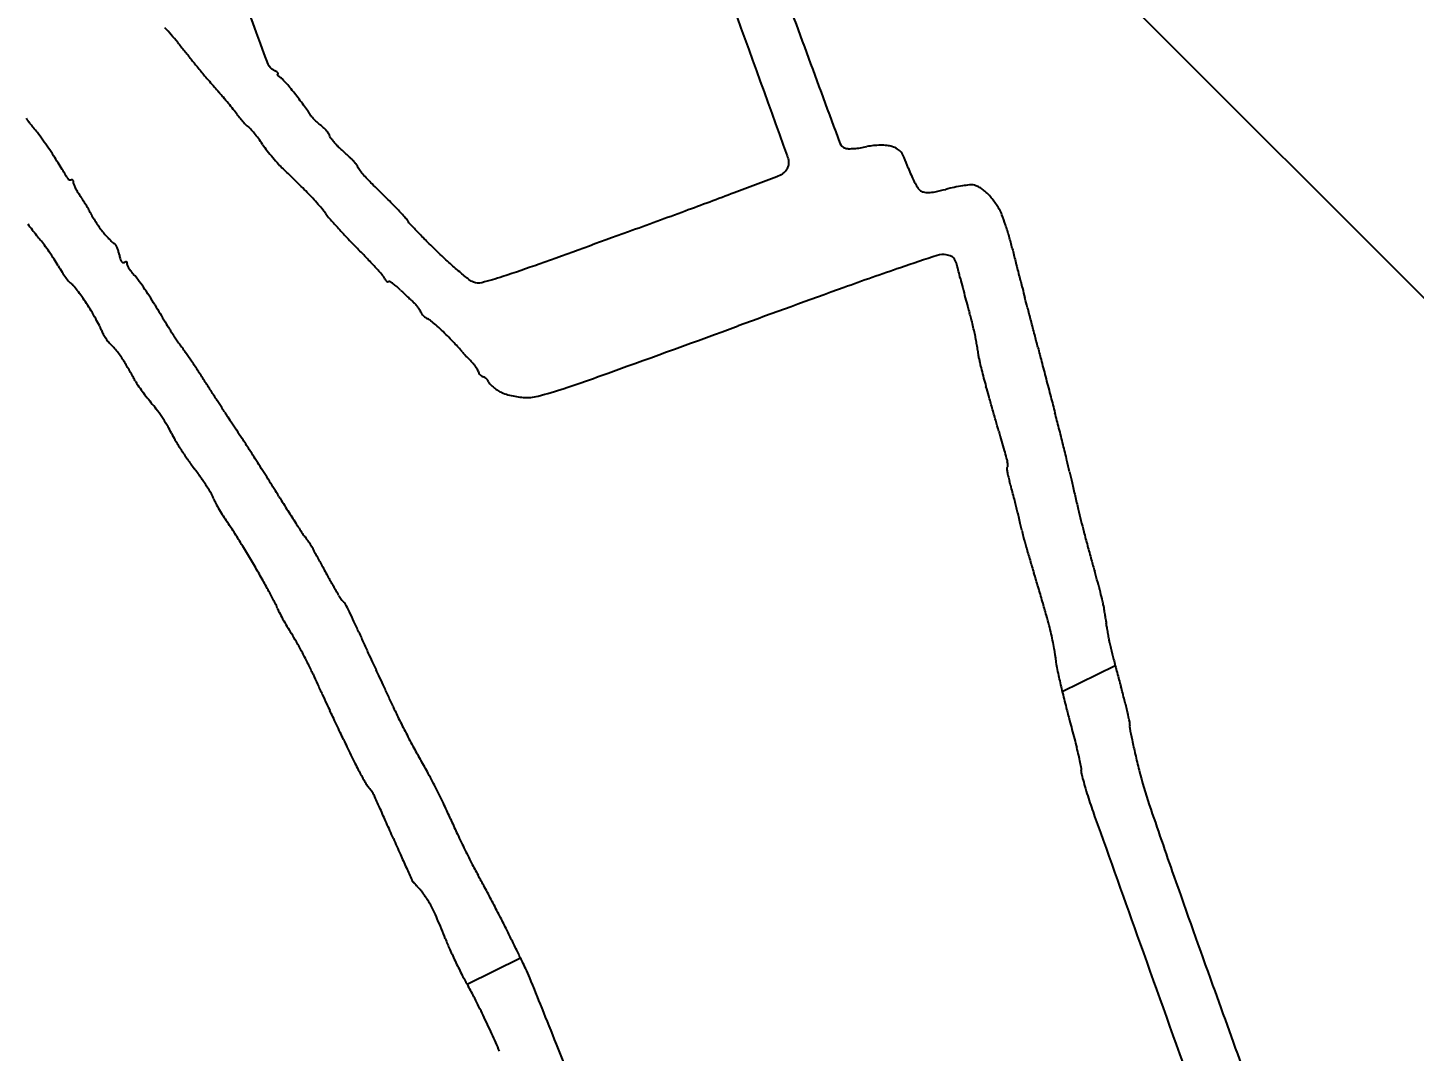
# Model space of a CAD drawing. Header units: metres. Extents: x 26.3 to 44.2, y 14.4 to 19.6.
# Drawn here: x 28.7425 to 28.8102, y 18.9875 to 19.0375 of the extents above; entities that cross this region are included whole.
import ezdxf

# ---------------------------------------------------------------- set-up
doc = ezdxf.new("R2010")
doc.units = ezdxf.units.M
doc.header["$MEASUREMENT"] = 0
doc.layers.add('Dimensions', color=7, linetype='Continuous', plot=False)
doc.layers.add('Suspensions', color=6, linetype='Continuous')
doc.styles.get("Standard").update_dxf_attribs({"font": 'arial.ttf'})
doc.dimstyles.new('Annotative', dxfattribs={"dimscale": 0, "dimtxt": 0.18, "dimasz": 0.18, "dimexe": 0.18, "dimexo": 0.0625, "dimgap": 0.09, "dimtad": 0, "dimtih": 1, "dimtoh": 1, "dimdec": 4, "dimzin": 0, "dimdsep": 46, "dimtxsty": 'Standard', "dimcen": 0.09, "dimadec": 0, "dimazin": 0, "dimtfac": 1, "dimtdec": 4, "dimtofl": 0, "dimtmove": 0, "dimatfit": 3, "dimfxl": 1, "dimtolj": 1, "dimtzin": 0, "dimarcsym": 0})

# ---------------------------------------------------------------- blocks, each defined once
blk = doc.blocks.new('*D83')
at = {"layer": 'Defpoints', "color": 0, "transparency": 16777216}
for p in [(28.67574575120831, 19.44829767138783), (28.87900149537925, 18.48732803355922), (29.42195853375229, 18.48732803355922)]:
    blk.add_point(p, dxfattribs=at)
at = {"layer": 'Dimensions', "color": 0, "lineweight": -2, "transparency": 16777216}
for p, q in [((28.69137075120831, 19.44829767138783), (29.46695853375229, 19.44829767138783)), ((29.42195853375229, 19.40329767138783), (29.42195853375229, 19.013288636921)), ((29.42195853375229, 18.53232803355922), (29.42195853375229, 18.92233706802605)), ((28.89462649537925, 18.48732803355922), (29.46695853375229, 18.48732803355922))]:
    blk.add_line(p, q, dxfattribs=at)
at = {"layer": 'Dimensions', "color": 0, "transparency": 16777216}
for points in [[(29.41445853375229, 19.40329767138783), (29.42945853375229, 19.40329767138783), (29.42195853375229, 19.44829767138783)], [(29.41445853375229, 18.53232803355922), (29.42945853375229, 18.53232803355922), (29.42195853375229, 18.48732803355922)]]:
    blk.add_solid(points, dxfattribs=at)
at = {"layer": 'Dimensions', "color": 0, "transparency": 16777216, "insert": (29.42195853375229, 18.96781285247351), "char_height": 0.045, "attachment_point": 5}
blk.add_mtext('\\A1;0.9610', dxfattribs=at)
blk = doc.blocks.new('*D59')
at = {"layer": 'Defpoints', "color": 0, "transparency": 16777216}
for p in [(28.72384681228646, 19.11114646949823), (28.37098025623385, 18.75827991344561), (29.33210497554318, 17.79715519413628)]:
    blk.add_point(p, dxfattribs=at)
at = {"layer": 'Dimensions', "color": 0, "lineweight": -2, "transparency": 16777216}
for p, q in [((28.73489535574249, 19.10009792604219), (29.71679133674919, 18.11820194503551)), ((28.38202879968988, 18.74723136998957), (29.36392478069657, 17.76533538898289)), ((29.6531517264424, 18.1182019450355), (29.55401403801696, 18.01906425661007)), ((29.36392478069657, 17.82897499928968), (29.46306246912201, 17.92811268771511))]:
    blk.add_line(p, q, dxfattribs=at)
at = {"layer": 'Dimensions', "color": 0, "transparency": 16777216}
for points in [[(29.64784842558349, 18.1235052458944), (29.65845502730129, 18.11289864417661), (29.68497153159579, 18.1500217501889)], [(29.35862147983767, 17.83427830014858), (29.36922808155547, 17.82367169843078), (29.33210497554318, 17.79715519413628)]]:
    blk.add_solid(points, dxfattribs=at)
at = {"layer": 'Dimensions', "color": 0, "transparency": 16777216, "insert": (29.50853825356949, 17.9735884721626), "char_height": 0.045, "attachment_point": 5}
blk.add_mtext('\\A1;0.4990', dxfattribs=at)

msp = doc.modelspace()

# ---------------------------------------------------------------- linework, layer by layer
at = {"layer": 'Suspensions'}
for p, q in [((28.79303992842177, 19.00508635125599), (28.79562440131918, 19.0063569667596)), ((28.76398417773414, 18.99080154783252), (28.7665956454016, 18.9920854348908))]:
    msp.add_line(p, q, dxfattribs=at)
for points in [[(28.73835442569316, 19.14454609343088, -5e-06), (28.74442218712479, 19.12795459666813, -0.000212)], [(28.72279369024451, 19.122009806547, -9e-06), (28.71741797319636, 19.13685679590133, -0.091432)], [(28.77359568516775, 19.04783763945483, -9e-06), (28.77961134467395, 19.03124159069436, -0.061218), (28.77967792983748, 19.03095126001745, -0.078246), (28.77966928138488, 19.03078825274979, -0.06481), (28.77961147277776, 19.03062411550957, -0.06276), (28.77951115425564, 19.03047538642478, -0.064352), (28.77937782725928, 19.0303576231713, -0.058133), (28.77910321449184, 19.03021506269532, -0.000576), (28.77702946082507, 19.02943082796723, -0.001884), (28.7746350058221, 19.0285387534788, -0.001219), (28.77185786884314, 19.02752369065978, -0.00074), (28.76751092544139, 19.02595413957642, -0.007813), (28.76572459325207, 19.02534347958624, -0.014059), (28.7647075500821, 19.02504478587971, -0.16058), (28.76429587407488, 19.02506988727059, -0.073274), (28.76407780457633, 19.02519638123353, -0.007794), (28.76362325280567, 19.02556963608017, -0.00948), (28.76309444483188, 19.0260353573028, -0.007484), (28.7625396030668, 19.02655847417331, -0.002648), (28.76200902040744, 19.027079428275, -0.00405), (28.76155500291739, 19.02753731301996, -0.001482), (28.76116908173779, 19.02793522993204, -0.104898), (28.76112051811191, 19.0280130192431, 0.086544), (28.76107993091414, 19.02808362267007, 0.005813), (28.76092832854137, 19.02826143297543, 0.008223), (28.760740631356, 19.0284694561066, 0.00606), (28.7605262651616, 19.02869380540078, 0.001881), (28.76027048491989, 19.02895312486624, 0.001025), (28.75995463650685, 19.02926964400447, 0.001021), (28.75963221471507, 19.02959011327994, 0.001622), (28.75935476603495, 19.0298629860799, -0.008929), (28.75911249489456, 19.03010832774448, -0.011222), (28.7588973767417, 19.03034448710658, -0.009479), (28.75872629141702, 19.03054868293089, -0.082531), (28.75866831052076, 19.03065143079059, 0.049379), (28.75862764539801, 19.03073609998164, 0.020594), (28.7585573293845, 19.03084166491269, 0.020136), (28.75847218102167, 19.03094934961364, 0.024582), (28.75838385031511, 19.03104256959775, 0.002606), (28.75827253113063, 19.03114794153356, 0.000889), (28.75810989553488, 19.03129974351538, 0.000884), (28.75792973596069, 19.03146671310007, 0.001019), (28.75775734946301, 19.0316252628092, -0.018866), (28.75759459134937, 19.03178604725759, -0.018502), (28.75744331159662, 19.03195966033789, -0.018749), (28.75732221472685, 19.03212153762574, -0.064016), (28.75726194607941, 19.03223817787213, 0.066574), (28.75720451526572, 19.03234795257372, 0.025655), (28.75709802068949, 19.0324834059355, 0.024855), (28.7569659459638, 19.0326203609775, 0.028043), (28.75682591448927, 19.03273777274566, -0.022054), (28.75668102764827, 19.03285633096673, -0.017275), (28.75653440028924, 19.03299693600695, -0.017592), (28.75640691335895, 19.03313750657708, -0.040339), (28.7563238163131, 19.03325370308852, 0.01859), (28.75623183840783, 19.03339490250976, 0.003588), (28.75605419345689, 19.03364283759083, 0.003814), (28.75584256693471, 19.03392914951748, 0.003511), (28.75562073688143, 19.03422024959615, 0.008589), (28.75539482277054, 19.0345022802347, 0.010097), (28.75517094614441, 19.03476130817432, 0.009117), (28.75497406127835, 19.03497215748581, 0.059954), (28.75486205168999, 19.03506303901121, -0.0332), (28.75478904765288, 19.03511607121465, -0.077608), (28.75474459184415, 19.03516662855547, -0.167534), (28.75473524857664, 19.03520576302863, -0.288671), (28.75475505899414, 19.03523130578834, 0.428717), (28.75476660130072, 19.03525774041192, 0.113799), (28.75473644620611, 19.03529954190116, 0.049523), (28.75466021612941, 19.03535399223803, 0.021243), (28.75454906894033, 19.03541168936368, -0.19749), (28.75427056013832, 19.0357139614926, -0.000233), (28.7512732966915, 19.04382226132102, -0.001004)], [(28.74663431636023, 19.05646787014403, -0.000105), (28.73580975569477, 19.08617856166846, -0.000166)]]:
    msp.add_lwpolyline(points, format="xyb", dxfattribs=at)
for centre, radius, start, end in [((40.40601352870208, 23.32601350978584), 12.39165850267981, 200.2320421615617, 200.2755869534678), ((28.74069745793945, 19.02954128258897), 0.01166481594840569, 40.67644856069786, 42.94780807535457), ((28.7380752022327, 19.02728767437103), 0.01512241265587491, 38.80677723834027, 40.67641163957694), ((29.13122572090775, 19.3434623458994), 0.4893909699720828, 218.8065003780802, 218.8667755367382), ((29.16666014840697, 19.37202137834795), 0.5349015949521866, 218.8668559180678, 218.9232349639715), ((29.12141969616073, 19.33548549227613), 0.4767503310827609, 218.9231281957441, 218.9792780585436), ((28.82065335700029, 19.09210963325802), 0.08984956922680697, 218.9792113146554, 219.1724126374077), ((28.76274768718933, 19.04492939681818), 0.01515658892237502, 219.1726090646696, 220.2108014879379), ((28.78291098600388, 19.06197496930255), 0.04155943271600275, 220.21053518189, 220.6996112134044), ((28.7847164963645, 19.06352816794833), 0.04394109047169924, 220.6998445647379, 221.1843369545697), ((28.77257797343428, 19.05290753422006), 0.02781218475193787, 221.1843055791525, 221.8668108871214), ((28.74220575399888, 19.0256878907512), 0.01297237977935582, 40.38110256875748, 41.86664673450385), ((28.73472886207952, 19.01932882382874), 0.02278775775974394, 39.40682068481907, 40.38107225112095), ((28.73528343607884, 19.01978444202498), 0.022070025037148, 38.4268889798211, 39.40687001992665), ((28.74533714232984, 19.02776063876726), 0.009236602896101254, 36.5478822997137, 38.42668341260491), ((28.75765796193082, 19.0368935288354), 0.006100028958281638, 216.548025150139, 219.0203567199028), ((28.74672110690647, 19.03596032026256), 0.005149007647560407, 214.091209987292, 217.3190407628859), ((28.74617595895037, 19.03554475003763), 0.004463526133700733, 217.3191183773894, 220.9119569486446), ((28.73885020281513, 19.02919631188317), 0.005230253828424114, 37.32593185757623, 40.91189662163863), ((28.75701203963352, 19.0363700953732), 0.005268645651088024, 219.0203921190623, 221.7798526879298), ((28.75660840963529, 19.0360094434748), 0.004727362945806354, 221.7796688306865, 224.3949930433552), ((28.75358130346289, 19.03304559838512), 0.0004908845150148457, 224.3948362399775, 238.2058570959551), ((28.75309777600694, 19.0322655659946), 0.0004268569142189371, 41.25240071373329, 58.20616857292935), ((28.72893224050144, 19.02163372546423), 0.01770257076631977, 35.87964729010415, 37.32600274617347), ((28.72763668550919, 19.02069655934882), 0.01930155265013929, 34.45012228233508, 35.87974802943202), ((28.74792675222139, 19.02773032725695), 0.007304929129473211, 39.11228768498005, 41.25233743993861), ((28.74773732215787, 19.02757629567062), 0.007549079653438004, 36.63639845169453, 39.11239652400383), ((28.74580523853895, 19.02613953350406), 0.009956823957375042, 34.62428976751626, 36.6362366744795), ((28.73187150315553, 19.0236017077914), 0.01416603242649702, 32.64719306991373, 34.44991029671142), ((28.69938778916638, 19.0027897670096), 0.0527448939135087, 32.20007572451609, 32.64721142051081), ((28.75966990659507, 19.0357128224438), 0.006891822321487459, 214.6244103589933, 217.8293273363888), ((28.76306077832002, 19.03834580930004), 0.01118491338039057, 217.8292305619827, 220.0591119326295), ((28.78256523526323, 19.03199884012582), 0.000407064124389378, 200.2755261467852, 253.6504438336216), ((28.78261150351266, 19.03215654493879), 0.0005714160605830641, 253.6500559051779, 270.0715136342017), ((28.78260751522982, 19.03534000143629), 0.003754875056364901, 270.0717403027272, 274.1594752347517), ((28.78256475805122, 19.03592787315287), 0.004344299632934274, 274.1595356783899, 278.2546021331568), ((28.78252613800196, 19.0361942619615), 0.004613473377807538, 278.25427843857, 282.1688037448184), ((28.78410830865971, 19.02885719759524), 0.002892242944147007, 95.68142017230453, 102.1692357457814), ((28.78419060452133, 19.02802980929199), 0.003723713937608665, 90.313061208214, 95.6811522121952), ((28.7841885348311, 19.02840601679706), 0.003347500739713366, 84.8008831058636, 90.31282002666009), ((28.78439585963558, 19.0306844993682), 0.001059605112390164, 71.8113002369874, 84.8009938173569), ((28.78430516611701, 19.03040845340385), 0.001350167822877034, 59.35806333415326, 71.81152002427959), ((28.78466841568564, 19.03102164527898), 0.0006374585379489998, 37.52975090793396, 59.35828394372702), ((28.78422153186348, 19.03067837753202), 0.001200963548217425, 23.07028333621587, 37.52948273012434), ((28.71211073742294, 19.01080186166416), 0.03770936688274749, 31.625052561966, 32.20007179856381), ((28.70905723035692, 19.0089215926481), 0.04129535586322577, 31.18490098086307, 31.62493202681405), ((28.7626495065407, 19.03799994923287), 0.01064754603710711, 220.0589538460771, 222.3101472096885), ((28.75782466025477, 19.03360812246846), 0.004123185224639071, 222.3102273374972, 226.881595012741), ((28.74007484567469, 19.01465241602042), 0.02184554066963173, 46.0050628418845, 46.88168399327941), ((28.77626421421344, 19.02728920437066), 0.009849974988899324, 19.9999210920033, 23.07010365495193), ((28.79145730263064, 19.03281903484888), 0.00631817149643389, 200.0001104713489, 203.4353081299489), ((28.74315087120244, 19.02955713727497), 0.001443103127121097, 26.20141075884563, 31.18558684420325), ((28.7447006206368, 19.03031974869461), 0.0002841199293681226, 206.2001009930235, 221.7122347263789), ((28.74466605936729, 19.03028894519684), 0.0002378237435753579, 221.7127223195633, 239.4380699259234), ((28.74463969381326, 19.03024429447377), 0.0001859698188451642, 239.4378626562484, 259.6685451967058), ((28.74462575621121, 19.0301678471492), 0.0001082623534230712, 259.6692789945396, 290.0004883216084), ((28.74470058102924, 19.02996226390218), 0.0001105143017691222, 85.07355092402071, 109.9988568509043), ((28.74470525347395, 19.03001644943494), 5.612768859919623e-05, 43.72371553890986, 85.07549116309221), ((28.74469654983193, 19.03000812573229), 6.81708364506945e-05, 7.133693948874616, 43.72336719417071), ((28.74491401193959, 19.02993082599642), 0.000155224960851548, 168.2816564904071, 200.1744836998614), ((28.74459974053915, 19.02999601019024), 0.0001657353050195493, 348.2827471054626, 7.133518676571678), ((28.74647621825029, 19.03050485301053), 0.001819555327698605, 200.175570717939, 205.4300479385225), ((28.7120669655567, 18.98564445558556), 0.06216802964648507, 45.60319152547213, 46.00494911988339), ((28.70932345860389, 18.98284248063744), 0.06608949544471338, 45.20538200724121, 45.60324350050264), ((28.79077966830548, 19.03252527686344), 0.005579603942228882, 203.4350866324861, 207.2059545223822), ((28.79015207704752, 19.03220266381873), 0.004873948244576403, 207.2060329885461, 210.8863974686088), ((28.74676367532659, 19.0306415325735), 0.002137852160307254, 205.4300508202871, 210.861819366951), ((28.74740458969519, 19.03102451977289), 0.002884478186298188, 210.8616096635153, 215.2009025867505), ((28.74047715937759, 19.02613759893612), 0.005593215254138913, 32.64028650752012, 35.2008429392527), ((28.72561692981009, 18.99925305641394), 0.04296409379952369, 44.6561505106507, 45.20550139250517), ((28.74749586025171, 19.0208710720661), 0.01220655491914517, 42.80626199487437, 44.65572960945622), ((28.78648195280164, 19.03000732010207), 0.0005973437486665283, 210.8861573823936, 228.1548939520672), ((28.78634763590302, 19.02985733269511), 0.0003960050998703414, 228.1549002839391, 256.6267580927355), ((28.78646995480614, 19.03037184804157), 0.0009248604258313585, 256.626881383151, 271.7347123449036), ((28.78643411722542, 19.0315552604777), 0.002108815376909033, 271.7346338838991, 281.1643197361994), ((28.78482802489373, 19.03969331813352), 0.01040384491195543, 281.1642086796923, 284.052221457703), ((28.79003093453521, 19.01890634292307), 0.01102437496598562, 101.837496382017, 104.0522530890776), ((28.78962732870484, 19.02083201949466), 0.00905685675142179, 99.27100903681699, 101.8375234841119), ((28.78950792159387, 19.02156363183334), 0.008315564183074683, 96.91109338219643, 99.2711377076325), ((28.78859187828429, 19.02912107148422), 0.0007028097918578428, 82.48846191149852, 96.91045257268249), ((28.78861205570604, 19.02927404818452), 0.0005485081420496173, 67.22863359600643, 82.48911602705316), ((28.78816456583188, 19.02820801721904), 0.00170465225367124, 60.67445595169625, 67.2286808355063), ((28.78806105156476, 19.02802375638661), 0.001915998552093099, 54.33264391608166, 60.67435518641184), ((28.78828337998769, 19.02833353415655), 0.001534695268089932, 46.84279720072248, 54.3325841774256), ((28.78787415168078, 19.02789710565967), 0.002132974166301931, 40.90423676516943, 46.84264628194672), ((28.78560701185988, 19.02593294084495), 0.005132618543023267, 37.82293797050558, 40.90434848367035), ((28.73563676497827, 19.02303713458904), 0.0113414582121697, 31.13181504889825, 32.64073489498956), ((28.73563814085733, 19.02303799342885), 0.0113398364593893, 29.62277490845192, 31.1316947545436), ((28.74064257156014, 19.02588353924357), 0.00558297467167093, 27.05899513568161, 29.62275973007055), ((28.74649382974804, 19.01994291332665), 0.01357240402277034, 41.09839277135533, 42.80646292449158), ((28.74762096800872, 19.02092621529647), 0.01207663551891902, 39.38770101465227, 41.09806287150013), ((28.75507713548518, 19.02704807449599), 0.002429273522309198, 33.77247683589728, 39.38817253213355), ((28.78544475341548, 19.02580695543384), 0.005338045236361338, 34.76759672798313, 37.82311419090894), ((28.78723277362409, 19.0270481825825), 0.003161428342985831, 30.24381457898624, 34.76730183823539), ((28.78838851846584, 19.02772202704232), 0.001823589602607479, 20.56449218525214, 30.24378247900828), ((28.76018749645909, 19.04111765115275), 0.02204322166351779, 216.7989504855589, 217.7177406835617), ((28.74876460692904, 19.0300324526884), 0.003537383945536733, 207.058852448623, 211.1300914239071), ((28.7521769047009, 19.03209332766), 0.007523733369811971, 211.1300934654143, 213.4454517325647), ((28.7522495346675, 19.03214125639506), 0.007610752185727154, 213.4451714837285, 215.7550299160844), ((28.75883072671934, 19.0295582505794), 0.002086302977253531, 213.7719314560622, 221.3532926061571), ((28.78172402591134, 19.04970847839522), 0.03258441486835415, 221.3535748954104, 222.3738913960208), ((28.77774505559535, 19.02372892808131), 0.01319144521339752, 18.31586224367523, 20.56453483594829), ((28.77614491426693, 19.02319927484102), 0.01487696733575177, 16.01091954892945, 18.31573646372035), ((28.76024287728419, 19.04116052614054), 0.02211325950425689, 217.7178317349324, 218.6359343946229), ((28.75157503628409, 19.03423226216565), 0.01101675963721832, 218.6362903518946, 220.1825653864968), ((28.74930031454134, 19.03001773993413), 0.003976578068783081, 215.7551624967993, 219.5097627710672), ((28.7502239022539, 19.03077934826302), 0.005173683540087527, 219.5097373353269, 222.1039794246621), ((28.74970595269319, 19.03031127822023), 0.004475570861216797, 222.1039665704295, 224.9961039885951), ((28.74937177944565, 19.02997714138942), 0.004003004272223154, 224.9960126249666, 227.7460780435224), ((28.782477486266, 19.05039576128167), 0.03360424831927172, 222.3737760017817, 223.5481000213142), ((28.78895125059972, 19.05654948431014), 0.04253609761041197, 223.5481126157673, 224.5322188762536), ((28.77543261171512, 19.022994840247), 0.0156180263261528, 13.7887352177055, 16.0110542589792), ((28.73958260987499, 19.02410415445708), 0.004680273742855509, 36.35716460971704, 40.18233398275504), ((28.73275023188778, 19.01907484023159), 0.01316410486668918, 34.58858057910789, 36.35692242483685), ((28.73205884624925, 19.01859807953621), 0.01400393512440138, 32.83906108550294, 34.58861102251119), ((28.74696432043809, 19.02732710244407), 0.0004227018709029651, 227.746281070436, 242.0968197009046), ((28.74668167350857, 19.02679335029794), 0.0001812688570881634, 32.14892552644881, 62.09632195044695), ((28.74599539593606, 19.0263620181557), 0.0009918392262934213, 23.63982746441722, 32.14960894781729), ((28.74575031713325, 19.02625476025148), 0.001259360958878967, 15.69124294905193, 23.63910519286422), ((28.745527037435, 19.0261920284566), 0.00149128573481437, 8.689864225604644, 15.69152120828002), ((28.72751382594008, 18.99610722669663), 0.04364872503389219, 43.59891602019665, 44.53214451891763), ((28.89736774258995, 19.05291920777235), 0.1099353245382082, 193.7885556596494, 194.1222460437331), ((28.7361543184104, 19.02124132235067), 0.009129550568920775, 30.42870128630893, 32.83938959401713), ((28.75097950069033, 19.02994911959232), 0.008063813338103186, 210.4282653893885, 212.9203043954019), ((28.74888651013735, 19.0267055141389), 0.001907202809248812, 188.6905270360206, 194.8096369256248), ((28.74743281226355, 19.02632116345947), 0.0004035529321339918, 194.8088754805884, 214.1735534832588), ((28.74722270105545, 19.02617851429128), 0.0001495932799223311, 214.1737217167731, 249.8372890992225), ((28.74721512841199, 19.02615789072121), 0.0001276233784311642, 249.8372396465017, 289.9997047227181), ((28.74738609755977, 19.02568816806798), 0.0003722464250813866, 99.06618990025154, 110.0006918783891), ((28.74734102008439, 19.02597064381314), 8.61965599406929e-05, 66.66773978675351, 99.06412864373583), ((28.74736153205524, 19.02601819731748), 3.440778969607562e-05, 8.263807768257678, 66.66842439172176), ((28.74746848937639, 19.02594474781202), 8.718611236773766e-05, 155.0010268945004, 204.5666464635912), ((28.74863081021895, 19.02647604749804), 0.00136518028189591, 204.5653443848528, 211.231317617408), ((28.74732298083567, 19.02601259690501), 7.336367692998208e-05, 335.0006580749209, 8.264785853658303), ((28.7398176307584, 19.00782349429885), 0.02665888867410818, 42.24888162307256, 43.59898375373544), ((28.82914734892004, 18.89705098840195), 0.1360382911297101, 108.0749039964141, 108.872228847337), ((28.78722519386747, 19.02550248034854), 0.0009188888680198745, 80.35253298588964, 108.0748824774786), ((28.78721599900282, 19.02544839665232), 0.000973748614027551, 64.77462822054946, 80.35246349480178), ((28.78748588421734, 19.02602126508686), 0.0003404901578872887, 30.6738977631436, 64.77521831658468), ((28.78686241086731, 19.02565147078965), 0.001065381074093383, 15.21751201747889, 30.6732955195687), ((28.76127572410327, 19.01869126377228), 0.02758184805757435, 13.75523411311842, 15.21763174139925), ((28.94479674600769, 19.06485295083418), 0.1588426306204981, 194.122533574195, 194.3757808165691), ((28.74930971735918, 19.0288680909128), 0.006074642813165692, 212.9206383654227, 216.0022780202757), ((28.74905616326135, 19.02868383719498), 0.005761211620132753, 216.0021132506435, 218.7116190121709), ((28.74892791553157, 19.02665621078497), 0.00171264305214429, 211.2315430505679, 217.9469776579096), ((28.7497339073712, 19.02728473662307), 0.002734732859649476, 217.9472468968267, 222.6766858161896), ((28.74564052189689, 19.02351056388095), 0.002833048074325968, 36.56953748678516, 42.6765093109569), ((28.73615607489423, 19.0164746383156), 0.01464232339110009, 34.7612396782563, 36.56945695853776), ((28.7289703478531, 18.99797102603684), 0.04131271674993131, 41.51422557404641, 42.24875495237625), ((28.7596288404032, 19.02510894209431), 0.0003687348553189252, 20.36244765292948, 41.5142300942784), ((28.76026942113642, 19.02534669034642), 0.0003145424728340004, 200.3618001393095, 214.066406061492), ((28.76019112116214, 19.02529374709022), 0.0002200232983783755, 214.0670282987642, 231.9807668208954), ((28.76014881236492, 19.02523963300359), 0.0001513329155384216, 231.9810585853817, 253.9737811306845), ((28.8415966147781, 18.86063195043096), 0.174526348331083, 108.872216532808, 109.8315714615381), ((28.83237639204673, 19.03609631176451), 0.04561815657098228, 193.7551620608149, 194.3508076434795), ((28.93374787274022, 19.06202073309061), 0.1474365332283346, 194.3756577127006, 194.6316551490968), ((28.74483649757151, 19.02530184483459), 0.0003534902090647556, 218.7119336596429, 239.4550778583804), ((28.74446064670395, 19.0246649208502), 0.000386061030900795, 39.7326078626652, 59.45494815543063), ((28.73798582963185, 19.01928318295371), 0.008805464745160653, 37.69506191259306, 39.73267532529577), ((28.7381033378334, 19.01937406478893), 0.0086569127960108, 35.20536767978393, 37.6946568131782), ((28.73464269163088, 19.01542429586166), 0.01648448195423252, 32.95219513693685, 34.76132909259687), ((28.76012862554646, 19.02516935505369), 7.821316526380689e-05, 253.9738742092008, 290.0003806565929), ((28.76018255393596, 19.02502118594276), 7.946485042147343e-05, 59.28892219775616, 109.9991127700354), ((28.75904710501738, 19.02310961091363), 0.002302832417568499, 54.84738615093944, 59.29023181904815), ((28.75895025714909, 19.02297212071022), 0.002471008114642074, 49.66954636575635, 54.84682887329008), ((28.7579080804485, 19.02174456274812), 0.0040812971649494, 46.11418185028554, 49.66944353028751), ((28.82623381347127, 19.09278107398556), 0.09448133125925719, 226.1143441662737, 226.2788976167583), ((28.83224747535274, 19.09906871479671), 0.1031818229697926, 226.278644915886, 226.4326559480341), ((29.41669110018919, 17.26600389877524), 1.86968778320316, 109.8315798573408, 110.0000294187756), ((28.84251918228253, 19.03869129215618), 0.05608764161083047, 194.3508420912963, 194.8610028694533), ((28.83677989435871, 19.03670534620405), 0.04721848273549298, 194.6317681926267, 195.2299347724888), ((28.73533072159873, 19.01741772588699), 0.01205023899321389, 33.26295631366008, 35.20569507151767), ((28.73539242647955, 19.0174581881703), 0.01197645086025841, 31.21622896079974, 33.26300897034135), ((28.73580477011437, 19.0161776122675), 0.01509959495222567, 31.01989757944524, 32.95209466728834), ((29.02381909174806, 19.18936868391033), 0.3209768796231108, 211.019660091706, 211.1078955877965), ((28.82462663981693, 19.09105753046572), 0.09212487002405062, 226.4329217167327, 226.5860160168201), ((28.77319990902921, 19.03670180472297), 0.01729670981331161, 226.5858724254907, 227.1143677589387), ((28.7606466555684, 19.02318608099046), 0.0011493998162892, 40.57109030837581, 47.11501037108616), ((28.76025011002969, 19.02284657954423), 0.001671424332812518, 35.6275367854607, 40.57025017990938), ((28.76034769067993, 19.0229164976766), 0.001551380472489645, 30.59131446593396, 35.6279484049886), ((28.837216395486, 19.0372841565454), 0.05060133334067527, 194.8609621626043, 195.3747898523493), ((28.80028149453019, 19.02712811967948), 0.01229556362606786, 195.3750036877833, 196.8451932231201), ((28.71971796522832, 19.00483464176551), 0.07410438012694875, 14.84834372078048, 15.22993325972062), ((28.56610769628068, 18.96411012987238), 0.2330213414466356, 14.68590989096203, 14.84840069443407), ((28.73477599744595, 19.01708473908491), 0.01269717893945785, 29.25678603126866, 31.2157956114737), ((28.7360357861488, 19.01779041926957), 0.01125320799168398, 27.30570760967589, 29.25692553092912), ((28.98453917839533, 19.16566752984231), 0.2751003464551962, 211.1081430727851, 211.2071501736246), ((28.96771463930701, 19.15547417901882), 0.2554288057058839, 211.2069241957456, 211.2976807057502), ((28.7611898357364, 19.02341437456199), 0.0005730708645084727, 19.9997718807693, 30.59079948535856), ((28.76205995841354, 19.02373107154214), 0.0003528937409338368, 200.0000997157341, 216.6210523653663), ((28.76243623361908, 19.02401073667637), 0.0008217173939253168, 216.6212725814444, 225.4587743873226), ((28.76248731902713, 19.0240626441721), 0.0008945466945140557, 225.458656325913, 234.0267984142), ((28.76234539946832, 19.02386710550218), 0.000652934334416504, 234.0262364153014, 244.8749886829712), ((28.76176547803533, 19.02263048750734), 0.0007129108009023473, 51.3972900044748, 64.8758017016908), ((28.75711203987542, 19.01680183595531), 0.008171306447621202, 49.14131961692315, 51.39709619975382), ((28.7806302118853, 19.02117820375926), 0.008236713623537879, 14.86644487430394, 16.84470441599564), ((28.77219982561126, 19.01894022203073), 0.01695909718198248, 13.71426932016959, 14.86682150458228), ((28.54830201325505, 18.95944333566321), 0.2514284410592776, 14.52530557319528, 14.68596291263432), ((28.74422138773046, 19.02201634622899), 0.002041121804529305, 20.40023349265985, 27.30595112508227), ((28.74751034064177, 19.02323950162847), 0.001467912305348098, 200.3998500554923, 208.5438802424768), ((28.74860418659495, 19.02383450331915), 0.002713113486353212, 208.5440036947356, 213.6862389555537), ((28.76881532160873, 19.03455246977132), 0.0226563882072632, 211.2975598074929, 211.8333889611762), ((28.75350478977781, 19.02504721966453), 0.004635229406201276, 211.8337925559558, 214.0150916055199), ((28.76140296173831, 19.03037760429461), 0.01416382429852249, 214.0150010291541, 214.9635845379679), ((28.75662473741062, 19.01623853054652), 0.008916139767049398, 46.69664081047657, 49.14101525685896), ((28.75537526335949, 19.01491266145954), 0.01073798340332649, 44.57076232831891, 46.69706228746502), ((28.73723150676527, 18.99703893650776), 0.03620690460146248, 43.96297815279235, 44.57054117547423), ((27.61488516168014, 22.21642054156874), 3.398436131179843, 289.8886267044729, 290.0000096910771), ((28.7721588349122, 19.01893031389501), 0.01700126826262062, 12.56186401603088, 13.71395784579508), ((28.78049314234753, 19.02078736380694), 0.008462573116758286, 10.62070006863912, 12.56229299319634), ((28.62236329794718, 18.97863193910855), 0.1749217329063275, 14.31440933888354, 14.5252577480043), ((28.74857961632402, 19.02381813716164), 0.002683591473708883, 213.6864459529493, 218.8440287305896), ((28.74752622925113, 19.022969846919), 0.001331104630543851, 218.8436360319836, 227.558475734079), ((28.74541858785056, 19.02066500780817), 0.001792104552422768, 40.70386721923077, 47.55920999699823), ((28.74282525484262, 19.01843416084694), 0.005212931097770826, 37.61174220356241, 40.70323494513461), ((28.76227293737292, 19.03098595925211), 0.01522540489319955, 214.9636311685677, 215.9019016118316), ((28.75838245224844, 19.02816948464373), 0.0104224470834519, 215.9017401353927, 217.1482548228109), ((28.7450048047791, 19.01803429043285), 0.006360985625846026, 34.50913174159447, 37.14851701917481), ((28.74813530301946, 19.00755496843149), 0.02105831720286625, 43.05135979548903, 43.96304543013649), ((28.73231513078579, 18.99277570425033), 0.04270790147673289, 42.66742555283948, 43.05153609904304), ((28.76405576499475, 19.01770530643736), 0.02518640197993466, 10.00728194561034, 10.62011614264041), ((28.75678069395709, 19.01642154750962), 0.03257387080135545, 9.501958640151381, 10.0073065964529), ((28.75969645381624, 19.01690946318722), 0.02961756952275616, 8.99202233743182, 9.502183115588956), ((28.98465522933238, 19.07107565233971), 0.1989783655998134, 194.3143030089005, 194.5152965519026), ((28.7425128915229, 19.01819347719729), 0.00560726529893352, 34.56379619108979, 37.61198109461311), ((28.74397336080717, 19.0191996448973), 0.00383375353677714, 30.51042508191705, 34.56356427835556), ((28.71789406282475, 19.00383134652905), 0.03410443866268034, 30.05553415614654, 30.51046204797484), ((28.70527413140928, 18.99071910047613), 0.05457556857317711, 33.96619386435773, 34.5088984735157), ((28.70051448768098, 18.98751256382356), 0.06031456549768345, 33.39568728217345, 33.96635206673276), ((28.76359895344351, 19.02161067933144), 0.0001622395592213438, 22.97718434784447, 42.66540068763815), ((28.76389010491119, 19.02173413703511), 0.0001540055700566319, 202.9799393997121, 221.563668300383), ((28.76849407742493, 19.02581638579532), 0.00630716068326386, 221.5627740191448, 222.8443526568851), ((28.76781554480738, 19.02518706316478), 0.00538171296125115, 222.8442107100492, 224.6444070783053), ((28.76970350579962, 19.02705174133527), 0.008035280632839327, 224.6444441816054, 225.9775873427122), ((28.7625425498408, 19.01964214843198), 0.002269153230146274, 41.00593118231692, 45.97773721712991), ((28.76243106008639, 19.01954521752792), 0.002416888011030769, 36.26378657174844, 41.00582518121993), ((28.7811395937272, 19.02030269169019), 0.007907612154958304, 7.629335159776542, 8.991812745389309), ((28.79127767563412, 19.0216606847253), 0.002321016777340896, 187.6293518199558, 192.7885380668359), ((28.80693545281342, 19.02521471881822), 0.0183770793248682, 192.7884415137757, 193.9118881598666), ((29.27419952772126, 19.14603894512511), 0.4980693149691783, 194.5152485310366, 194.6165474626191), ((28.70511786929062, 18.99643809051019), 0.0488655821041512, 29.7084955388823, 30.05593687968013), ((28.70821726688152, 18.99820669280763), 0.04529707828606672, 29.35724666102879, 29.70835492319856), ((28.73520357019344, 19.01338619593376), 0.01433455446132362, 28.52959410089927, 29.3571707431861), ((28.69616532523772, 18.98464544772611), 0.06552374668651177, 32.85928406757237, 33.3955715849843), ((28.762692276587, 19.01973685836195), 0.002092912287646281, 31.41609818393476, 36.26351488986328), ((28.7640940757572, 19.02059306173533), 0.0004503152189209435, 16.26094528312184, 31.41601065122949), ((28.76489762015495, 19.02082743691106), 0.0003867124521577279, 196.2604887021793, 210.7810922486948), ((28.7649945521465, 19.0208851824687), 0.0004995413509130025, 210.7816677299078, 222.7664049127228), ((28.76496546806384, 19.0208582887397), 0.0004599287708794603, 222.7670238386912, 235.2010573373186), ((28.76484065527327, 19.02067869775309), 0.0002412254212087448, 235.2008073547785, 255.3541709339133), ((28.76470753866801, 19.02016933280307), 0.0002852464991285758, 58.4604534096319, 75.35381830845307), ((28.76460320069304, 19.01999932489448), 0.0004847185573164453, 47.10364490553948, 58.46090487192983), ((28.73936110603844, 19.10816281801262), 0.09302961677257666, 288.3954325484449, 289.888539437709), ((28.80896102638343, 19.02571644842208), 0.02046386654039999, 193.9119011506798, 195.0804957419566), ((28.81023239789897, 19.02605892849367), 0.02178055865382381, 195.0802467394344, 196.1954429900768), ((28.74962421508042, 19.02122561416182), 0.00207920431327621, 208.5295916675586, 214.7446597658641), ((28.75769401080376, 19.02682279916128), 0.01190010462505453, 214.7449863611354, 216.4542023661701), ((28.75890961641306, 19.02772071928262), 0.01341138141577979, 216.4539346142652, 218.1759841547139), ((28.03853984443248, 18.55986906667449), 0.8484070374159844, 32.81928958190807, 32.85939662715779), ((28.25875051811962, 18.7018918614881), 0.5863703700404327, 32.76620471297296, 32.81914601230132), ((28.76459615823, 19.01999176534226), 0.0004950502045158343, 35.8470044947392, 47.10206872582084), ((28.76473488613604, 19.02009198358233), 0.0003239095387402015, 20.38218677856907, 35.84823665673048), ((28.76530245574209, 19.02030285894558), 0.0002815685174589566, 200.3819880032112, 222.0860581280527), ((28.76635090514959, 19.02124974266535), 0.001694308740879611, 222.0860654718051, 227.8430801149085), ((28.7665689176506, 19.02149053294104), 0.002019130857490742, 227.8429351865074, 233.4705412358333), ((28.76667535715765, 19.02163424270107), 0.002197965595907008, 233.4708451917035, 238.7514354883038), ((28.76614951998852, 19.0207676446211), 0.001184310348472966, 238.7515285977704, 250.3636865510229), ((28.76237850279414, 19.03895146016824), 0.02009120022773566, 284.6372472649044, 288.3955134840314), ((28.65520879301289, 18.98103297270298), 0.1396494719068908, 15.99637102300996, 16.19576028540972), ((29.29374153349188, 19.15113475124451), 0.5182647904349931, 194.6164905112433, 194.7171018936048), ((28.75842991925167, 19.0273435109076), 0.01280113923168367, 218.1758103301125, 219.9590481841643), ((28.74389943118176, 19.0151686155859), 0.00615573708399826, 36.03941990522048, 39.95944399953005), ((28.18002220325627, 18.65121679706198), 0.6799978751171374, 32.72820222654983, 32.76647580690862), ((28.76700983595368, 19.02317880665057), 0.00374435837384686, 250.3634348620822, 255.2880511793451), ((28.76711014309299, 19.02356080482552), 0.004139306633525619, 255.2879622516705, 260.100100429626), ((28.76694017118844, 19.02258685731081), 0.003150638736967607, 260.0999680649803, 266.0047101494848), ((28.76687947813404, 19.02171789517871), 0.002279559616640442, 266.004737404434, 284.63718888028), ((28.45406185550761, 18.92336938412924), 0.3488985577228908, 15.89566805502677, 15.99627943738846), ((29.08805239396173, 19.09710724853192), 0.3055984010599339, 194.7170399707363, 194.8664673425323), ((28.74096605031916, 19.01303436941156), 0.009783371301503847, 33.26865313404183, 36.03911289148552), ((28.74139369557859, 19.01331487223315), 0.009271939686402842, 30.468550998725, 33.26902930989304), ((28.73628374715498, 19.00871732459276), 0.01876150860025249, 32.21778554462269, 32.72771714079695), ((28.75929993638625, 19.0232215210088), 0.008443576961823263, 212.218639041545, 213.3164177812188), ((28.93276946345069, 19.13723830404397), 0.2160285080947699, 213.3158490653261, 213.4205857429845), ((28.44058131664314, 18.91952950766479), 0.3629153183523312, 15.79588783981667, 15.89581167295587), ((28.71341831882514, 18.99765978680756), 0.08201027776064003, 14.32499252207412, 14.86632204021476), ((28.74633187641133, 19.01622005859174), 0.00354256470184417, 24.72446712440119, 30.46819751321262), ((28.75284417034353, 19.01921876967366), 0.003626970876743735, 204.7247626988075, 210.6769139510847), ((28.92097591538434, 19.12945614307591), 0.2018987591499419, 213.4206644294551, 213.5542781721414), ((28.98358697572268, 19.17098211224385), 0.2770289860346731, 213.5541507132059, 213.6595749400741), ((28.58445228773652, 18.96023026534765), 0.2133980685151635, 15.6470114069507, 15.79575122968347), ((29.40859815866211, 19.19106696848583), 0.6424652383747691, 195.6471784153478, 195.6916399396922), ((28.68247495680414, 18.98975797544148), 0.1139466250161415, 13.9019556414535, 14.32502719680933), ((28.76182468330436, 19.02454608693991), 0.01406871030533644, 210.6768155010701, 212.84917721537), ((28.7179996202883, 18.99412782409378), 0.04205420469117622, 32.79503344802718, 33.65973724928217), ((29.25574151435165, 19.14812449288132), 0.4836911538375813, 195.6915857424636, 195.7465896897402), ((28.69119738750209, 18.99191663348603), 0.1049610475848261, 13.47442828897982, 13.9020834909071), ((28.76311563860977, 19.02537967355546), 0.01560540554003775, 212.8493425449814, 214.9964963550799), ((28.76057676263853, 19.02360215267736), 0.01250613600201982, 214.996450770459, 217.5313418649154), ((28.62743670853292, 18.93577526789845), 0.1497884230256454, 32.45900373457265, 32.79498594494476), ((29.26907204503773, 19.15188260194511), 0.4975412957771909, 195.7465195445112, 195.7914394350743), ((28.81319222606141, 19.02295520527264), 0.02378114236344567, 195.7914979075877, 196.2010477035997), ((28.78947648740058, 19.01606468580459), 0.0009153253752941181, 9.60593012626886, 16.20045805539835), ((28.76247923575305, 19.00899630613377), 0.03166154480468254, 12.43017358604198, 13.47432464739982), ((28.74014191960244, 19.0079041885493), 0.01326223390519957, 35.22740809999494, 37.5313083749888), ((28.61550505926534, 18.92818578640825), 0.1639293028962041, 32.12651216888946, 32.45905663980372), ((28.7903662892429, 19.01599443677392), 3.62852067254653e-05, 110.5540698268805, 185.9419887112626), ((28.79342762714724, 19.01631307454419), 0.003114161064069281, 185.9422022138604, 189.0957920514572), ((28.79313950226964, 19.0162669409811), 0.002822366186268332, 189.0956890553807, 193.4851548820001), ((28.79033949707565, 19.01606589141736), 4.002721884555218e-05, 290.5533807840654, 347.5166396864871), ((28.79005744985038, 19.01612832693738), 0.0003289023327529407, 347.5178154376488, 359.6241415395507), ((28.78986022269295, 19.01612962676576), 0.0005261337733538312, 359.6234874978184, 9.606344471695246), ((28.86055552241715, 19.03061399617827), 0.0687689412475225, 192.4302281897892, 192.8814891660612), ((28.74083097475839, 19.00839073973955), 0.01241871208067616, 32.80716135383124, 35.22747428328207), ((28.74200748913335, 19.00914920738732), 0.01101890522064069, 30.4544706707601, 32.80695275270039), ((28.65003960992934, 18.94987161892018), 0.1231505029960781, 31.71441178498453, 32.12648258719494), ((28.79564854997144, 19.01686864072735), 0.005402552798590574, 193.4853425662205, 196.185453128649), ((28.76681813396135, 19.00850063562522), 0.02461771363435322, 15.48904493197765, 16.18530110260678), ((28.74481324374118, 19.00240284868882), 0.04745185909916468, 15.06278631908324, 15.48883724474921), ((28.93922878742392, 19.04860571771054), 0.1494732451631993, 192.8814469892462, 193.1340066831034), ((28.75025023722332, 19.01399573147682), 0.001456913177953266, 19.99998757199432, 30.4547098001489), ((28.75339187627681, 19.01513918609196), 0.001886346369162034, 199.999767357332, 207.3215095238607), ((28.84891199120889, 19.07276728335437), 0.1106305235494751, 211.714616041189, 212.1342498613936), ((28.74537936746597, 19.00255526906978), 0.04686557585655189, 14.63551525416722, 15.06271209145264), ((28.76973686162163, 19.00891588248417), 0.0216912849132936, 13.87596542419353, 14.63593385816207), ((28.9412028382257, 19.04906621946621), 0.1515002968210918, 193.1339663434319, 193.3858384887676), ((28.75802352357737, 19.01753198647838), 0.007099565183475484, 207.32169983681, 210.0536623787311), ((28.75869806547208, 19.01792224347464), 0.00787886441363117, 210.0534561816021, 212.7473796567414), ((28.7573474095639, 19.01705356078822), 0.006272974942966467, 212.7473878188799, 215.9433683975855), ((28.81471491034204, 19.05128693386573), 0.0702467922463485, 212.1342054600096, 212.7238923214534), ((28.76065002544505, 19.00667140793121), 0.0310512132078494, 13.35894820789436, 13.87552608115818), ((28.73665262149894, 19.00097256215172), 0.05571601078193527, 13.02551138581483, 13.35897258726585), ((28.87072892295392, 19.03229562595564), 0.07905841984158675, 193.3860183578673, 193.7957973362653), ((28.74583070072665, 19.00870355049067), 0.007952258074854605, 32.80679943886879, 35.94343291943455), ((28.71529110869783, 18.98901694311929), 0.04428721632556961, 31.92702797336027, 32.8068576412935), ((28.84031540676967, 19.06773721614895), 0.1006769944234332, 212.7238810126884, 213.0706348057091), ((28.73815235289462, 19.00131907358639), 0.05417676932877842, 12.69066211800826, 13.02595678050083), ((28.76841327819217, 19.00813373112374), 0.023158014404036, 12.05729632979163, 12.69006931083582), ((28.79649487935994, 19.01413208026798), 0.005557077736123284, 192.0579384730931, 195.2640011419257), ((28.8326726777217, 19.02295102677218), 0.039871695877089, 193.7957295095402, 194.6228477915645), ((28.71068312524254, 18.98614568590006), 0.04971654681310703, 31.04034575683477, 31.92705081618663), ((28.75698861547815, 19.01347798698581), 0.00124149725914516, 213.0701593738691, 221.0882955023006), ((28.75440962795545, 19.01122907371131), 0.002180313308256864, 38.12054776052236, 41.08921982542287), ((28.75282159203827, 19.00998305757862), 0.004198831149387346, 36.30181443601646, 38.11965680487923), ((28.75285873272195, 19.01001032817658), 0.004152753868941424, 34.48000000203137, 36.30196740689555), ((28.7546767171927, 19.01125882764314), 0.001947347227903914, 31.27083062185672, 34.48078864036547), ((28.75350986034055, 19.01055023690915), 0.003312504999134264, 28.94272889001682, 31.27000345672926), ((28.83999607418641, 19.02600297797331), 0.05064889699030287, 195.2636624666424, 195.895060359438), ((28.87753702888891, 19.03465659828899), 0.08623795958440982, 194.622961574576, 195.0875151186272), ((28.71340058489958, 18.98778106245044), 0.04654494730375564, 30.10876733085093, 31.04039157429998), ((28.73008349604865, 18.99759513966206), 0.03008243381138886, 28.48362681507401, 28.9431383510203), ((28.72744366005152, 18.99616294151854), 0.03308575290872928, 27.99663066067582, 28.48341487139757), ((28.72440276700132, 18.9945461084739), 0.03652975924020829, 27.54494651993787, 27.99689504289439), ((28.84486892498758, 19.02739045816836), 0.05571543192130695, 195.8949281349837, 196.5639117565443), ((28.878574094346, 19.03493610003223), 0.08731202940579713, 195.0874659667483, 195.5508735999058), ((28.71150547200908, 18.98668211112001), 0.04873564283129593, 29.25415288151083, 30.10877276745383), ((28.77724415785312, 19.02210625585587), 0.02306700502489877, 207.5448441539817, 208.3036666849412), ((28.78575584074591, 19.02668992058668), 0.03273441046926177, 208.3035018401049, 208.8872299795308), ((28.85054501653109, 19.02907868686373), 0.06163726705394313, 196.563915718607, 197.184083722346), ((28.83813940337312, 19.0236839586814), 0.04534090934635385, 195.5509516086806, 196.3077115141281), ((28.76292401834361, 19.00167844895594), 0.03302742994583019, 15.37632063623982, 16.30771570035692), ((28.72156143967207, 18.99231465920925), 0.03720966852903618, 28.20796863432457, 29.25418230084651), ((28.78361296406733, 19.02550773854339), 0.03028707011086773, 208.8874392917886, 209.477355334833), ((28.76547513034578, 19.01525523357748), 0.009452126622257225, 209.4769679341396, 210.8818428510288), ((28.74436220657898, 19.00262830106124), 0.01514858423677162, 30.12754563816295, 30.88247209860795), ((28.74253036924302, 19.00156543179364), 0.01726644142802733, 29.44267123189082, 30.12700998850041), ((28.72127125474345, 18.98910129588683), 0.07367680197093769, 16.63849956314122, 17.18395435421601), ((28.7675754210853, 19.00295759565892), 0.02820334829714459, 14.32780560787046, 15.37631105770917), ((28.72151019402432, 18.9922873602118), 0.0372677316353349, 27.33017625382305, 28.2077141242642), ((28.7441212619842, 19.00246330887455), 0.01543966203337912, 28.75798932622032, 29.44301562604773), ((28.75483946296906, 19.00834547035843), 0.003213474726049892, 26.56369248937105, 28.75782462411338), ((28.75854964101003, 19.01020045752174), 0.0009345848771783363, 206.5641376636696, 212.9124901514455), ((28.75896443704763, 19.01046891783049), 0.001428676660265025, 212.9121007134819, 217.531119315585), ((28.75889658409567, 19.01041680869935), 0.001343123258870066, 217.5316215674735, 222.2218867225514), ((28.69784039264395, 18.98209881816532), 0.09813165819437648, 16.19862933831807, 16.63866038426892), ((28.76958871357924, 19.00347171290461), 0.02612544955148032, 13.36523660691219, 14.32802922195978), ((28.75285230139709, 19.00848513234402), 0.001987489053780304, 19.91952833376458, 27.33033066319107), ((28.75639510656443, 19.00976897483427), 0.001780762529307596, 199.919498539826, 207.1514914664793), ((28.76485216920648, 19.01410627513903), 0.01128518689195483, 207.151526338587, 208.9993897757236), ((28.75828867253472, 19.00986515391664), 0.0005222216417182143, 222.220997368902, 231.7168042914876), ((28.7577795813668, 19.00922013523684), 0.0002994978448519771, 27.70246351385098, 51.71782424911353), ((28.73799163074871, 18.99883026328542), 0.02264927253791023, 26.61312536564818, 27.70219534506952), ((28.74347099270628, 19.00157566411906), 0.01652059950058283, 24.82997867666067, 26.61321653071272), ((28.70591364325676, 18.98444423268094), 0.08972461681879389, 15.75416544455175, 16.19855095353394), ((28.79272683024986, 19.00896916604396), 0.002343220175715045, 7.723431379221416, 13.36500915014694), ((28.80576585192242, 19.01073758854388), 0.01081517654715141, 187.7236804975914, 188.7116827989629), ((28.82131980038897, 19.01312080501832), 0.02655064710441653, 188.7114311747779, 189.2165499490752), ((28.82229136695515, 19.01327843839952), 0.02753491834507799, 189.2165210312617, 189.7184312573934), ((28.76611204270706, 19.01480455246251), 0.01272562864889542, 208.999136093379, 210.874499690102), ((28.76605505129039, 19.01477045144487), 0.01265921403871492, 210.8743955836959, 212.757092547221), ((28.73450107855987, 18.99742535202336), 0.02640414391963154, 23.5748528544542, 24.82984706468278), ((28.76798296160697, 19.0019545323884), 0.02523267254441506, 14.61154415889818, 15.75401253891986), ((28.77868466868271, 19.00474441749837), 0.0141732876943611, 12.89569561002792, 14.61155755438771), ((28.81091217338425, 19.01132955748289), 0.01599004142284161, 189.7183180672397, 190.4723278051474), ((28.75998272367329, 19.00191562599469), 0.03580214866346505, 10.12719463967717, 10.47257333712481), ((28.72310084384406, 18.9953285001724), 0.07326764327071053, 9.924593273536797, 10.12673273124257), ((28.74825615900599, 19.00331865661439), 0.00850547758185519, 29.56115184694831, 32.75736156420387), ((28.73670662913805, 18.99676805514827), 0.02178335466126184, 27.97731442341201, 29.56094456436444), ((28.82401699095633, 19.03648714527477), 0.07126326243574782, 203.5748760337795, 204.0623477907494), ((28.77731894339151, 19.00443172350214), 0.015574352684363, 11.29697285264696, 12.89572835026391), ((28.72305843282414, 18.99532040010027), 0.07331081569437223, 9.722976855459859, 9.925116313165688), ((28.75975592042571, 19.00160858224316), 0.03607847987138724, 9.379090088256927, 9.722635324901962), ((28.73580507711129, 18.99628903874602), 0.02280426247369912, 26.40722138512409, 27.97755953458446), ((28.82097047973246, 19.03512681810609), 0.06792683910505894, 204.062379549623, 204.5677275059246), ((28.81470799155857, 19.03226368648401), 0.06104089103857926, 204.5675513174452, 205.0543355281671), ((28.7790062129606, 19.00476876974596), 0.01385374849713854, 9.699406943123824, 11.29701658087332), ((28.78999634469856, 19.00664722744616), 0.002704237344210642, 4.338246989478596, 9.69946626645563), ((28.79587328929932, 19.00709308177048), 0.003189595357796227, 184.338590727834, 188.7466135493604), ((28.79905592815506, 19.00809994225488), 0.003754023970732042, 189.3793990739031, 193.6802029123373), ((28.84462522183731, 19.01919172730845), 0.05065379179929519, 193.6800581133878, 194.3215399856111), ((28.74384983140932, 19.00028379481234), 0.01382227228538933, 24.12218738235218, 26.40706736496497), ((28.76662021955235, 19.00978447407766), 0.007958419290110649, 205.0545174144864, 207.2397122234996), ((28.80577854872745, 19.0086169417963), 0.01321138729906784, 188.746159597183, 190.2796009565532), ((28.80723511666986, 19.00888118783266), 0.01469173054751909, 190.2799020037168, 191.8002805052075), ((28.84716834447503, 19.01984101151032), 0.05327849039615617, 194.3215734157785, 195.0423519456464), ((28.83314642667955, 19.04026980725801), 0.08401822606864132, 204.122317551695, 204.4837390292539), ((28.75154476809158, 19.00202350124468), 0.008997462758931369, 25.32899593345868, 27.23988048960579), ((28.70237427272482, 18.97875003529313), 0.0633977553317136, 24.87677521436829, 25.32918210177651), ((28.80468065744719, 19.00834751341748), 0.01208211940758768, 191.8002478806464, 193.5607979622162), ((28.86816487688765, 19.02365982295042), 0.07738688907407826, 193.5606765466454, 193.8466969294821), ((28.85859160650695, 19.02291085839568), 0.06510705224224697, 195.0423019357229, 195.6624699394618), ((28.85158512091092, 19.04866644075654), 0.1042787517050939, 204.4837167638972, 204.791051140981), ((28.84238878272382, 19.04441882423653), 0.0941488513033198, 204.7910209742778, 205.1008763610893), ((28.69559767858982, 18.97560811192264), 0.07086728747615907, 24.41129297442752, 24.8765340650038), ((28.69434236988158, 18.97503821378029), 0.07224590410999442, 23.95281840690406, 24.41141321405606), ((28.91462405019546, 19.03511145624428), 0.1252365984727963, 193.8467006684251, 194.0460899308247), ((28.76250484869851, 18.99596985654314), 0.03468514488251612, 14.53350331365012, 15.66267939931275), ((28.7781954191725, 19.01434723975469), 0.02326099538089548, 205.1008354136621, 205.976539845983), ((28.71786927732586, 18.98495474952296), 0.04384460700909614, 25.5436553946642, 25.97658178972534), ((28.77576248778645, 19.01120846694935), 0.01684687233095324, 203.9527865690128, 206.1680015994964), ((28.90857555723743, 19.03359885357633), 0.1190018383725551, 194.046381869761, 194.2476045957046), ((28.83657826532167, 19.01531669019358), 0.04471962286449017, 194.2471268014909, 194.6649271628715), ((28.77538235216315, 18.99930829007656), 0.02138194098513978, 12.91101390447804, 14.5333740974977), ((28.65741843747713, 18.95606454185331), 0.110844219975223, 25.32711354570714, 25.54369152779676), ((28.65313761828581, 18.95403818825478), 0.1155804127251156, 25.11229248713422, 25.32726618881964), ((28.79553198429138, 19.02092244667707), 0.03887400092741473, 206.1678584170907, 207.3536412887241), ((29.14788705283355, 19.09678558770698), 0.3665120131468046, 194.6652617373359, 194.7175154873463), ((29.90820801833287, 19.29650477578397), 1.152626333496294, 194.7177206540933, 194.7399514164747), ((28.76585443474978, 18.99712410018434), 0.0311570059832518, 11.97609141762835, 12.91115335083328), ((28.79668374302316, 19.00337878189924), 0.0003575972777294806, 168.2824182222133, 191.097106932377), ((28.79600478047507, 19.00351960315439), 0.0003358151303026753, 348.2828232628025, 11.97648373146288), ((28.69559593572341, 18.97393826548362), 0.0686898828353466, 24.79484471941421, 25.11226313495674), ((28.79643089787075, 19.02138753636831), 0.03988610469746425, 207.3537172112044, 208.533770657525), ((29.99459525958589, 19.31922670774403), 1.241951814826102, 194.7396957475923, 194.7616973268576), ((29.6220928976402, 19.22107982578069), 0.8567365243153161, 194.7620937583195, 194.7912000141554), ((28.84578055475172, 19.01300879993304), 0.05038992851705572, 191.0973088913002, 191.7756889395082), ((28.78454470714861, 19.01502872772274), 0.02929128895335318, 204.7949714971376, 205.5503563188427), ((28.80734471359032, 19.02592835712728), 0.05456266040205549, 205.5503339884689, 206.0245131831038), ((28.78078386021468, 19.01287993292404), 0.02207573963171196, 208.5337477839046, 210.3712986474347), ((28.77954917364526, 18.99860867800805), 0.01468377521576045, 13.24671096314502, 14.79092344345089), ((28.82621712430647, 19.00893042523432), 0.03040591112893932, 191.7756454401205, 193.1053509704779), ((28.8063918087362, 19.02546313005914), 0.0535022529876244, 206.0245521156669, 206.5005647673673), ((28.77987350395732, 19.01224133438334), 0.02387057451289528, 206.5007145640106, 207.3709186812999), ((28.74584618331531, 18.99240564481453), 0.01841917042764892, 28.12512956525791, 30.37128138564846), ((28.784296238606, 18.99972615826523), 0.009806953723609341, 11.15717704112996, 13.24681080354369), ((28.78280378313121, 18.99943179212622), 0.01132816204856828, 9.650832796643789, 11.15723173753337), ((28.84594871417741, 19.01352411160823), 0.05066517057579599, 193.1054159203957, 194.0125179648512), ((28.76928893821042, 19.00676158210999), 0.0119516518676288, 207.3707119601406, 208.8977364782834), ((28.76795395916223, 19.0060246689531), 0.01042678791995923, 208.8975732011277, 210.5891430774821), ((28.72850832489395, 18.98313815310532), 0.0380784617986429, 26.82062034015476, 28.12534573585683), ((28.79421638987442, 19.001173830555), 0.0002519243792996677, 168.2828296193319, 193.3270323667496), ((28.79369003105723, 19.00128300104998), 0.0002856365953033642, 348.2823759031401, 9.650468542860066), ((28.81005041325585, 19.00492463282875), 0.01652413425196584, 193.3267248812122, 194.5780522711863), ((28.80624056688931, 19.0039338283816), 0.01258755924465878, 194.578175324194, 196.5449765588225), ((28.81771480347763, 19.00647806870384), 0.0215653349402888, 194.0125541052942, 198.7002993012201), ((28.76715641552524, 19.00555326398915), 0.009500343917172043, 210.5894393576718, 212.1726111542667), ((28.75991987713047, 19.00100099889077), 0.0009510395323292962, 212.1724442226945, 220.7534026089351), ((28.75752586841691, 18.99893793253249), 0.002209264332700725, 37.98036469282037, 40.75357424541669), ((28.75695075861557, 18.99848890516891), 0.002938905927361959, 35.74161887793244, 37.98066670191297), ((28.75716097757874, 18.99864021687014), 0.002679893875433948, 33.47216252407599, 35.74123043242396), ((28.75874969086185, 18.9996906682451), 0.0007753052094541943, 27.75798965159673, 33.47125772545335), ((28.72838420637314, 18.98307541821166), 0.03821753398792893, 25.51678761788631, 26.82059631080591), ((28.81327674714107, 19.0060240313372), 0.01992763968908411, 196.5449271113217, 197.9390308233155), ((28.75784880357759, 18.99921650584915), 0.001793356228070793, 24.02578519743241, 27.75861888459266), ((28.24453807605944, 18.77039598312127), 0.5637957891468767, 23.96143455481599, 24.0260641923935), ((28.74560799754222, 18.99129689925015), 0.01913215391051503, 23.32895494768898, 25.51689970378939), ((28.82443900298178, 19.00963772023911), 0.03166027378944718, 197.9389954839732, 199.6475239778789), ((29.11010803179226, 19.10544969425338), 0.3302547947994875, 198.7003445888388, 199.3399930104407), ((28.52309940357952, 18.89419573221694), 0.2589633908284313, 23.79739606928059, 23.96126197076389), ((28.78579136563472, 19.00862670012914), 0.02462884550406901, 203.3290185934401, 205.0072965674042), ((48.97184545494513, 26.20266318585712), 21.42459373532396, 199.6475768301991, 199.6652239302544), ((28.35214594932438, 18.81880457071409), 0.4458026553154216, 23.68842071776582, 23.79751187371956), ((28.80434114503433, 19.01727958387531), 0.04509752188760986, 205.0074156448748, 206.0744845318117), ((29.02561155051609, 19.1142726880574), 0.2896273715090307, 203.6883671919082, 203.8552124723753), ((28.80341874134572, 19.01682820213136), 0.04407059733174319, 206.0744727537451, 207.1463543813574), ((28.90439627384587, 19.06067081822518), 0.1570894382682149, 203.8552214037282, 204.1190110561167), ((28.7814393653172, 19.00555831680114), 0.0193703283866784, 207.1462952389356, 209.1277631048358), ((29.33621194827364, 19.25400342649395), 0.6302091631809674, 204.1190233776419, 204.1767775221685), ((28.72719249051964, 18.97533036958654), 0.04273001153278561, 28.24024183125814, 29.12786360934557), ((29.43448621538366, 19.21930014809078), 0.6740325308861829, 199.3400396041588, 199.8197191698072), ((28.76156396993247, 18.99602628655566), 0.0003103588144752107, 204.1768448239524, 215.8239775812978), ((28.7617682736864, 18.99617376678209), 0.0005623319103666249, 215.8241181006582, 221.1278435518367), ((28.77391596003307, 19.0067812544811), 0.01668948537468848, 221.1278055768834, 221.5843377441946), ((28.77273372730402, 19.00573214293154), 0.01510888129167254, 221.584184593237, 222.1860180778552), ((28.77728049040581, 19.00985304681701), 0.02124524043415741, 222.1863622213866, 222.65252004065), ((28.75994156314844, 18.9938797443854), 0.002329847879768844, 37.61628178327013, 42.65222850493959), ((28.68585654790543, 18.95312882837859), 0.08965088731120859, 27.73031574369032, 28.2402473398643), ((28.75709504213802, 18.99168635376561), 0.005923403816960363, 35.10740277764215, 37.61617015993672), ((28.75686000588558, 18.99152115165975), 0.006210690738318514, 32.62201573955246, 35.10718006267384), ((28.75889193272462, 18.99282168994223), 0.003798196903702508, 29.03051935162767, 32.62244141562838), ((28.75892045595254, 18.99283753699508), 0.003765567110490291, 24.64747785788355, 29.0302998081218), ((28.68539907784157, 18.95288836745426), 0.09016770479830118, 27.22082840242859, 27.73030163463386), ((28.74203608781364, 18.98509039277995), 0.02234243797023315, 23.47302943336634, 24.64735345289893), ((28.73949659938572, 18.98398749867327), 0.0251110796726341, 22.28496467873558, 23.47326849703757), ((28.72511498955398, 18.9733178403452), 0.04550544997669823, 26.37100749342574, 27.22081460043733), ((28.7403743914929, 18.98434729468862), 0.02416241105122019, 21.06170246168409, 22.28484114969914), ((28.54829913088672, 18.88565733022716), 0.2428584659414706, 26.22429784141308, 26.37097501694017), ((28.77330342494071, 18.99702830063937), 0.01112397663201898, 201.0618490032421, 204.0108146049525), ((28.52656427930379, 18.87495092008393), 0.2670871883898756, 26.08772125343718, 26.22431437562305), ((35.98813623932246, 21.562720348844), 7.636708671747883, 199.6652888356595, 199.7223554308753), ((28.7854730926352, 19.00244926906409), 0.02444642800007801, 204.0106661910758, 205.6474641905639), ((28.55250087257074, 18.88765011632653), 0.2382085378762063, 25.95161200977025, 26.08774676588222), ((28.78584451749301, 19.00262770440174), 0.02485849060060405, 205.6476717409232, 207.2791987966924), ((28.72567675705028, 18.97193247417155), 0.04561206124949697, 25.48865489553236, 25.95183334650842), ((28.75933816266047, 18.98797994855444), 0.008321155364504312, 22.16190934754122, 25.48872698394145), ((28.77551805992862, 18.99730249063722), 0.01323981479576358, 207.2788971171578, 209.8933047166858), ((28.75286876725135, 18.98428206396239), 0.01288530663124379, 26.93367461445401, 29.89341003286703), ((28.25201018627672, 18.78133847504144), 0.5561189047184129, 21.99763294120578, 22.16172802568975), ((33.41802944401667, 20.65501399819439), 4.908402721807973, 199.8197318139687, 199.9306564344443), ((28.72311150326798, 18.96916339623613), 0.04626297691531988, 25.79046209774575, 26.93361801002573), ((28.71909229640949, 18.96722119106787), 0.05072685243815123, 24.65952379831193, 25.79053330433966), ((28.38878391080315, 18.83659169859479), 0.4086062936178649, 21.73228781190143, 21.99768174397818), ((28.73025378951467, 18.97234531559815), 0.03844533866593465, 23.26730599655449, 24.65957631135569), ((28.18206220063988, 18.75419160008124), 0.6311453726302685, 21.54073854777609, 21.73233558983233)]:
    msp.add_arc(centre, radius, start, end, dxfattribs=at)

# ---------------------------------------------------------------- dimensions: what is measured, and where the dimension line sits
at = {"layer": 'Dimensions'}
dim = msp.add_linear_dim(base=(29.42195853375229, 18.48732803355922), p1=(28.67574575120829, 19.44829767138782), p2=(28.87900149537923, 18.48732803355922), angle=90, dimstyle='Annotative', dxfattribs=at)
dim.commit()
dim.dimension.update_dxf_attribs({"geometry": '*D83', "text_midpoint": (29.42195853375229, 18.96781285247351)})
dim = msp.add_aligned_dim(p1=(28.72384681228646, 19.11114646949823), p2=(28.37098025623385, 18.75827991344561), distance=1.3592356131792889, dimstyle='Annotative', dxfattribs=at)
dim.commit()
dim.dimension.update_dxf_attribs({"geometry": '*D59', "text_midpoint": (29.50853825356949, 17.9735884721626)})

doc.saveas('drawing.dxf')
